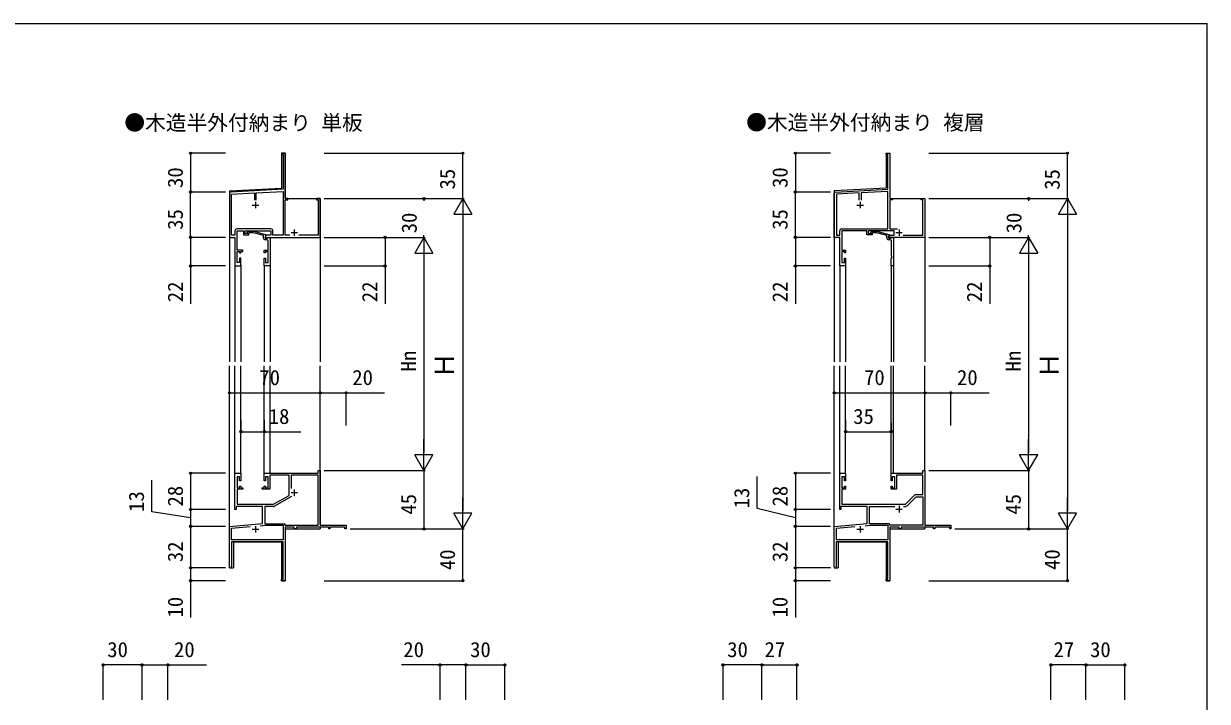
# Model space of a CAD drawing. Units: millimetres, scale not verified. Extents: x -700 to 700, y -1044 to 1038.
# Drawn here: x -213 to 700, y 473 to 996 of the extents above; entities that cross this region are included whole.
import ezdxf
from ezdxf.enums import TextEntityAlignment as Align

# ---------------------------------------------------------------- set-up
doc = ezdxf.new("R2010")
doc.units = ezdxf.units.MM
doc.header["$LTSCALE"] = 6
for name, color, linetype in [('0-1_USER1', 3, 'Continuous'), ('0-2_YKK_11', 7, 'Continuous'), ('0-3_YKK_12', 2, 'Continuous'), ('0-4_YKK_D', 6, 'Continuous'), ('0-5_YKK_ZWAK', 7, 'Continuous')]:
    doc.layers.add(name, color=color, linetype=linetype)
doc.styles.add('ＭＳ ゴシック', font='')
doc.styles.get('ＭＳ ゴシック').set_extended_font_data('MS Gothic')

msp = doc.modelspace()

# ---------------------------------------------------------------- linework, layer by layer
at = {"layer": '0-2_YKK_11'}
for p, q in [((-34.528, 859), (-34.528, 854)), ((432.108, 859), (432.108, 854)), ((-37.028, 856.5), (-32.028, 856.5)), ((429.608, 856.5), (434.608, 856.5)), ((-22.598, 838.13), (-48.728, 838.13)), ((-7.028, 835.2), (-2.028, 835.2)), ((-4.528, 837.7), (-4.528, 832.7)), ((459.608, 835.2), (464.608, 835.2)), ((462.108, 837.7), (462.108, 832.7)), ((-25.758, 829.7), (-26.928, 829.7)), ((-25.758, 829.7), (-26.928, 829.7)), ((455.278, 829.7), (454.108, 829.7)), ((-6.786, 631.552), (-19.72, 624.084)), ((-7.028, 634.5), (-2.028, 634.5)), ((-4.528, 637), (-4.528, 632)), ((459.608, 621.8), (464.608, 621.8)), ((462.108, 624.3), (462.108, 619.3)), ((465.458, 623.87), (467.12, 623.87)), ((-37.028, 606.2), (-32.028, 606.2)), ((-34.528, 608.7), (-34.528, 603.7)), ((429.608, 606.2), (434.608, 606.2)), ((432.108, 608.7), (432.108, 603.7))]:
    msp.add_line(p, q, dxfattribs=at)
for points in [[(-7.878, 833.13), (-11.528, 833.13), (-11.528, 860.6), (-9.528, 860.6), (-9.528, 861.5), (-11.528, 861.5), (-11.528, 875.542), (-11.648, 875.725), (-11.648, 876.275), (-11.528, 876.458), (-11.528, 876.542), (-11.648, 876.725), (-11.648, 877.275), (-11.528, 877.458), (-11.528, 896.5), (-14.528, 896.5), (-14.528, 895.6), (-13.158, 895.6), (-13.158, 868.668), (-53.58, 866.55)], [(413.055, 866.55), (453.478, 868.668), (453.478, 895.6), (452.108, 895.6), (452.108, 896.5), (455.108, 896.5), (455.108, 877.458), (454.988, 877.275), (454.988, 876.725), (455.108, 876.542), (455.108, 876.458), (454.988, 876.275), (454.988, 875.725), (455.108, 875.542), (455.108, 861.5), (457.108, 861.5), (457.108, 860.6), (455.108, 860.6), (455.108, 838.13), (461.014, 838.13)], [(-54.528, 865.551), (-54.528, 831.5), (-50.328, 831.5), (-50.328, 809.5), (-45.728, 809.5), (-45.728, 815.5), (-46.728, 815.5), (-46.728, 812.2), (-48.698, 812.2), (-48.698, 820.7), (-46.728, 820.7), (-46.728, 819.5), (-45.728, 819.5), (-45.728, 820.7), (-44.228, 820.7), (-44.228, 821.7), (-48.698, 821.7), (-48.698, 836.5), (-43.828, 836.5), (-43.828, 833.5), (-39.628, 833.5), (-39.628, 834.5), (-42.828, 834.5), (-42.828, 836.5), (-22.628, 836.5), (-22.628, 833.13), (-25.69, 833.13), (-27.128, 832.3), (-27.128, 831.5), (15.472, 831.5), (15.472, 861.5), (12.472, 861.5), (12.472, 860.6), (13.842, 860.6), (13.842, 833.13), (-1.178, 833.13)], [(-50.328, 836.53), (-50.328, 833.13), (-52.898, 833.13), (-52.898, 864.953), (-35.178, 865.882), (-35.178, 860.2)], [(-33.878, 860.2), (-33.878, 865.95), (-13.158, 867.036), (-13.158, 833.13), (-20.998, 833.13), (-20.998, 836.53)], [(465.347, 833.13), (480.478, 833.13), (480.478, 860.6), (479.108, 860.6), (479.108, 861.5), (482.108, 861.5), (482.108, 831.5), (453.908, 831.5), (453.908, 832.3), (455.345, 833.13), (458.408, 833.13), (458.408, 836.5), (438.208, 836.5), (438.208, 834.5), (441.408, 834.5), (441.408, 833.5), (437.208, 833.5), (437.208, 836.5), (417.938, 836.5), (417.938, 821.7), (420.908, 821.7), (420.908, 819.5), (419.908, 819.5), (419.908, 820.7), (417.938, 820.7), (417.938, 812.2), (419.908, 812.2), (419.908, 815.5), (420.908, 815.5), (420.908, 809.5), (416.308, 809.5), (416.308, 831.5), (412.108, 831.5), (412.108, 865.551)], [(431.458, 860.2), (431.458, 865.882), (413.738, 864.953), (413.738, 833.13), (416.308, 833.13), (416.308, 836.53)], [(417.908, 838.13), (453.478, 838.13), (453.478, 867.036), (432.758, 865.95), (432.758, 860.2)], [(-40.752, 835.524), (-39.977, 836.3), (-36.031, 836.3), (-25.928, 833.593), (-25.928, 832.993), (-27.128, 832.3), (-27.128, 831), (-25.328, 831), (-25.128, 831.2), (-24.828, 831.5), (-23.128, 831.5), (-23.128, 809.5), (-27.728, 809.5), (-27.728, 815.5), (-26.728, 815.5), (-26.728, 812.2), (-24.758, 812.2), (-24.758, 820.7), (-26.728, 820.7), (-26.728, 819.5), (-27.728, 819.5), (-27.728, 821.7), (-24.758, 821.7), (-24.758, 825.542), (-24.638, 825.725), (-24.638, 826.275), (-24.758, 826.458), (-24.758, 826.542), (-24.638, 826.725), (-24.638, 827.275), (-24.758, 827.458), (-24.758, 828.7)], [(-40.752, 835.524), (-39.977, 836.3), (-36.031, 836.3), (-25.928, 833.593), (-25.928, 832.993), (-27.128, 832.3), (-27.128, 831), (-25.328, 831), (-25.128, 831.2), (-24.828, 831.5), (-23.128, 831.5)], [(-28.428, 831.2), (-28.428, 833.02), (-36.189, 835.1), (-39.479, 835.1), (-39.904, 834.676)], [(-28.428, 831.2), (-28.428, 833.02), (-36.189, 835.1), (-39.479, 835.1), (-39.904, 834.676)], [(-23.128, 831.5), (-23.128, 809.5), (-27.728, 809.5), (-27.728, 815.5), (-26.728, 815.5), (-26.728, 812.2), (-24.758, 812.2), (-24.758, 820.7), (-26.728, 820.7), (-26.728, 819.5), (-27.728, 819.5), (-27.728, 821.7), (-24.758, 821.7), (-24.758, 825.542), (-24.638, 825.725), (-24.638, 826.275), (-24.758, 826.458), (-24.758, 826.542), (-24.638, 826.725), (-24.638, 827.275), (-24.758, 827.458), (-24.758, 828.7)], [(440.283, 835.524), (441.059, 836.3), (445.004, 836.3), (455.108, 833.593), (455.108, 832.993), (453.908, 832.3), (453.908, 831), (455.708, 831), (455.908, 831.2), (456.208, 831.5), (457.908, 831.5)], [(452.608, 831.2), (452.608, 833.02), (444.846, 835.1), (441.556, 835.1), (441.132, 834.676)], [(457.908, 831.5), (457.908, 809.5), (455.908, 809.5), (455.908, 815.5), (456.608, 815.5), (456.608, 816.5), (456.278, 817.407), (456.278, 825.542), (456.398, 825.725), (456.398, 826.275), (456.278, 826.458), (456.278, 826.542), (456.398, 826.725), (456.398, 827.275), (456.278, 827.458), (456.278, 828.7)], [(-54.528, 577.2), (-54.528, 608.5), (-29.028, 610.731), (-29.028, 623.87), (-49.328, 623.87), (-49.328, 621.5), (-50.328, 621.5), (-50.328, 649.5), (-45.728, 649.5), (-45.728, 643.5), (-46.728, 643.5), (-46.728, 646.8), (-48.698, 646.8), (-48.698, 638.3), (-46.728, 638.3), (-46.728, 639.5), (-45.728, 639.5), (-45.728, 638.3), (-44.228, 638.3), (-44.228, 637.3), (-48.698, 637.3), (-48.698, 625.5), (-20.528, 625.5), (-8.528, 632.428), (-8.528, 647.87), (-23.528, 647.87), (-23.528, 637.3), (-29.228, 637.3), (-29.228, 638.3), (-27.728, 638.3), (-27.728, 639.5), (-26.728, 639.5), (-26.728, 638.3), (-24.728, 638.3), (-24.728, 646.8), (-26.728, 646.8), (-26.728, 643.5), (-27.728, 643.5), (-27.728, 649.5), (13.842, 649.5)], [(15.472, 651.5), (15.472, 609.5), (35.472, 609.5), (35.472, 606.5), (34.572, 606.5), (34.572, 607.87), (22.972, 607.87), (22.972, 606.7), (22.172, 606.7), (22.172, 607.87), (-2.898, 607.87), (-2.898, 606.5), (-4.528, 606.5), (-4.528, 607.87), (-11.528, 607.87), (-11.528, 587.458), (-11.648, 587.275), (-11.648, 586.725), (-11.528, 586.542), (-11.528, 586.458), (-11.648, 586.275), (-11.648, 585.725), (-11.528, 585.542), (-11.528, 566.5), (-14.528, 566.5), (-14.528, 567.4), (-13.158, 567.4), (-13.158, 596.5), (-53.128, 596.5), (-53.128, 577.2)], [(13.842, 649.5), (13.842, 651.5), (15.472, 651.5)], [(412.108, 577.2), (412.108, 608.5), (437.608, 610.731), (437.608, 623.87), (417.308, 623.87), (417.308, 621.5), (416.308, 621.5), (416.308, 649.5), (420.908, 649.5), (420.908, 643.5), (419.908, 643.5), (419.908, 646.8), (417.938, 646.8), (417.938, 638.3), (419.908, 638.3), (419.908, 639.5), (420.908, 639.5), (420.908, 637.3), (417.938, 637.3), (417.938, 625.5)], [(475.27, 633), (480.478, 633), (480.478, 647.87), (460.108, 647.87), (460.108, 637.3), (455.908, 637.3), (455.908, 639.5), (456.908, 639.5), (456.908, 638.3), (458.908, 638.3), (458.908, 646.8), (456.908, 646.8), (456.908, 643.5), (455.908, 643.5), (455.908, 649.5), (480.478, 649.5), (480.478, 651.5), (482.108, 651.5), (482.108, 609.5), (502.108, 609.5), (502.108, 606.5), (501.208, 606.5), (501.208, 607.87), (489.608, 607.87), (489.608, 606.7), (488.808, 606.7), (488.808, 607.87), (463.738, 607.87), (463.738, 606.5), (462.108, 606.5), (462.108, 607.87), (455.108, 607.87), (455.108, 587.458), (454.988, 587.275), (454.988, 586.725), (455.108, 586.542), (455.108, 586.458), (454.988, 586.275), (454.988, 585.725), (455.108, 585.542)], [(-20.52, 623.87), (-27.398, 623.87), (-27.398, 610.5), (-11.958, 610.5), (-11.958, 609.5), (13.842, 609.5), (13.842, 647.87), (-6.898, 647.87), (-6.898, 637.693)], [(417.938, 625.5), (467.108, 625.5), (474.139, 632.531)], [(468.251, 624.339), (475.283, 631.37), (480.478, 631.37), (480.478, 609.5), (454.678, 609.5), (454.678, 610.5), (439.238, 610.5), (439.238, 623.87), (458.757, 623.87)], [(-30.794, 608.94), (-26.682, 609.3), (-13.158, 609.3), (-13.158, 598.13), (-52.898, 598.13), (-52.898, 607.006), (-38.681, 608.25)], [(435.841, 608.94), (439.954, 609.3), (453.478, 609.3), (453.478, 598.13), (413.738, 598.13), (413.738, 607.006), (427.955, 608.25)], [(455.108, 585.542), (455.108, 566.5), (452.108, 566.5), (452.108, 567.4), (453.478, 567.4), (453.478, 596.5), (413.508, 596.5), (413.508, 577.2)]]:
    msp.add_lwpolyline(points, dxfattribs=at)
for centre, radius, start, end in [((-53.528, 865.551), 1, 93.00003, 180), ((413.108, 865.551), 1, 93.00003, 180), ((-48.728, 836.53), 1.6, 90.00001, 179.99999), ((-40.328, 835.1), 0.6, 134.99999, 315.00001), ((-40.328, 835.1), 0.6, 134.99999, 315.00001), ((-26.928, 831.2), 1.5, 180.00001, 269.99999), ((-26.928, 831.2), 1.5, 180.00001, 269.99999), ((-22.598, 836.53), 1.6, 0.00001, 89.99999), ((417.908, 836.53), 1.6, 90.00001, 179.99999), ((440.708, 835.1), 0.6, 134.99999, 315.00001), ((454.108, 831.2), 1.5, 180.00001, 269.99999), ((-25.758, 828.7), 1, 0.00001, 89.99999), ((-25.758, 828.7), 1, 0.00001, 89.99999), ((455.278, 828.7), 1, 0.00001, 89.99999), ((475.27, 631.4), 1.6, 90, 134.99999), ((-20.52, 625.47), 1.6, 269.99997, 299.99998), ((467.12, 625.47), 1.6, 270, 314.99999), ((-53.828, 577.2), 0.7, 179.99999, 0.00001), ((412.808, 577.2), 0.7, 179.99999, 0.00001)]:
    msp.add_arc(centre, radius, start, end, dxfattribs=at)
at = {"layer": '0-3_YKK_12'}
for p, q in [((-14.528, 896.5), (-14.528, 869.596)), ((-14.528, 896.5), (-11.528, 896.5)), ((-11.528, 896.5), (-11.528, 861.5)), ((452.108, 896.5), (452.108, 869.696)), ((452.108, 896.5), (455.108, 896.5)), ((455.108, 896.5), (455.108, 861.5)), ((-54.528, 867.5), (-14.528, 869.596)), ((412.108, 867.6), (452.108, 869.696)), ((-54.528, 867.5), (-54.528, 735.5)), ((-11.528, 861.5), (15.472, 861.5)), ((15.472, 861.5), (15.472, 735.5)), ((412.108, 867.6), (412.108, 735.5)), ((455.108, 861.5), (482.108, 861.5)), ((482.108, 861.5), (482.108, 847.799)), ((482.108, 861.5), (482.108, 735.5)), ((-50.328, 809.8), (-50.328, 735.5)), ((-45.728, 810), (-45.728, 735.5)), ((-27.728, 809.8), (-27.728, 735.5)), ((-23.128, 809.8), (-23.128, 735.5)), ((416.308, 809.8), (416.308, 735.5)), ((420.908, 810), (420.908, 735.5)), ((455.908, 809.8), (455.908, 735.5)), ((457.908, 809.8), (457.908, 735.5)), ((-54.528, 576.5), (-54.528, 732.5)), ((-50.328, 649.2), (-50.328, 732.5)), ((-45.728, 649), (-45.728, 732.5)), ((-27.728, 649), (-27.728, 732.5)), ((-23.128, 649.5), (-23.128, 732.5)), ((15.472, 609.8), (15.472, 732.5)), ((412.108, 596.5), (412.108, 732.5)), ((416.308, 649.2), (416.308, 732.5)), ((420.908, 649), (420.908, 732.5)), ((455.908, 649.2), (455.908, 732.5)), ((457.908, 649.5), (457.908, 732.5)), ((482.108, 651.2), (482.108, 732.5)), ((482.108, 650.1), (482.108, 609.8)), ((-11.528, 606.5), (15.472, 606.5)), ((-11.528, 606.5), (-11.528, 566.5)), ((15.472, 607.87), (15.472, 606.5)), ((455.108, 606.5), (482.108, 606.5)), ((455.108, 606.5), (455.108, 566.5)), ((482.108, 607.87), (482.108, 606.5)), ((482.108, 607.87), (482.108, 606.5)), ((-51.528, 596.5), (-14.528, 596.5)), ((-51.528, 596.5), (-51.528, 576.5)), ((-14.528, 596.5), (-14.528, 566.5)), ((415.108, 596.5), (452.108, 596.5)), ((415.108, 596.5), (415.108, 576.5)), ((452.108, 596.5), (452.108, 566.5)), ((-54.528, 576.5), (-51.528, 576.5)), ((412.108, 576.5), (415.108, 576.5)), ((-14.528, 566.5), (-11.528, 566.5)), ((452.108, 566.5), (455.108, 566.5))]:
    msp.add_line(p, q, dxfattribs=at)
at = {"layer": '0-4_YKK_D'}
for p, q in [((-57.528, 896.5), (-85.528, 896.5)), ((-84.528, 896.5), (-84.528, 866.5)), ((18.472, 896.5), (126.472, 896.5)), ((125.472, 861.5), (125.472, 896.5)), ((409.108, 896.5), (381.108, 896.5)), ((382.108, 896.5), (382.108, 866.5)), ((485.108, 896.5), (593.108, 896.5)), ((592.108, 861.5), (592.108, 896.5)), ((-57.528, 866.5), (-85.528, 866.5)), ((-57.528, 866.5), (-85.528, 866.5)), ((-84.528, 831.5), (-84.528, 866.5)), ((18.472, 861.5), (96.472, 861.5)), ((18.472, 861.5), (126.472, 861.5)), ((18.472, 861.5), (126.472, 861.5)), ((95.472, 861.5), (95.472, 859.636)), ((125.472, 861.5), (118.472, 849.376)), ((125.472, 861.5), (132.472, 849.376)), ((125.472, 861.5), (125.472, 837.251)), ((409.108, 866.5), (381.108, 866.5)), ((409.108, 866.5), (381.108, 866.5)), ((382.108, 831.5), (382.108, 866.5)), ((485.108, 861.5), (563.108, 861.5)), ((485.108, 861.5), (593.108, 861.5)), ((485.108, 861.5), (593.108, 861.5)), ((562.108, 861.5), (562.108, 859.636)), ((592.108, 861.5), (585.108, 849.376)), ((592.108, 861.5), (599.108, 849.376)), ((592.108, 861.5), (592.108, 837.251)), ((118.472, 849.376), (132.472, 849.376)), ((125.472, 847.5), (125.472, 620.5)), ((585.108, 849.376), (599.108, 849.376)), ((592.108, 847.5), (592.108, 620.5)), ((-57.528, 831.5), (-85.528, 831.5)), ((-57.528, 831.5), (-85.528, 831.5)), ((18.472, 831.5), (96.472, 831.5)), ((18.472, 831.5), (96.472, 831.5)), ((18.472, 831.5), (66.472, 831.5)), ((95.472, 831.5), (88.472, 819.376)), ((95.472, 831.5), (95.472, 833.364)), ((95.472, 831.5), (102.472, 819.376)), ((95.472, 831.5), (95.472, 807.251)), ((409.108, 831.5), (381.108, 831.5)), ((409.108, 831.5), (381.108, 831.5)), ((485.108, 831.5), (563.108, 831.5)), ((485.108, 831.5), (563.108, 831.5)), ((485.108, 831.5), (533.108, 831.5)), ((562.108, 831.5), (555.108, 819.376)), ((562.108, 831.5), (562.108, 833.364)), ((562.108, 831.5), (569.108, 819.376)), ((562.108, 831.5), (562.108, 807.251)), ((88.472, 819.376), (102.472, 819.376)), ((95.472, 817.5), (95.472, 665.5)), ((555.108, 819.376), (569.108, 819.376)), ((562.108, 817.5), (562.108, 665.5)), ((-57.528, 809.5), (-85.528, 809.5)), ((18.472, 809.5), (66.472, 809.5)), ((409.108, 809.5), (381.108, 809.5)), ((485.108, 809.5), (533.108, 809.5)), ((-54.528, 686.434), (-54.528, 712.5)), ((15.472, 686.434), (15.472, 712.5)), ((15.472, 686.434), (15.472, 712.5)), ((35.472, 686.434), (35.472, 712.5)), ((412.108, 686.434), (412.108, 712.5)), ((482.108, 686.434), (482.108, 712.5)), ((482.108, 686.434), (482.108, 712.5)), ((502.108, 686.434), (502.108, 712.5)), ((-54.528, 711.5), (15.472, 711.5)), ((412.108, 711.5), (482.108, 711.5)), ((-45.728, 690.618), (-45.728, 680.5)), ((-27.728, 690.618), (-27.728, 680.5)), ((420.908, 690.618), (420.908, 680.5)), ((455.908, 688.5), (455.908, 680.5)), ((420.908, 681.5), (455.908, 681.5)), ((95.472, 651.5), (95.472, 675.749)), ((562.108, 651.5), (562.108, 675.749)), ((95.472, 651.5), (88.472, 663.624)), ((102.472, 663.624), (88.472, 663.624)), ((95.472, 651.5), (102.472, 663.624)), ((562.108, 651.5), (555.108, 663.624)), ((569.108, 663.624), (555.108, 663.624)), ((562.108, 651.5), (569.108, 663.624)), ((-57.528, 649.5), (-85.528, 649.5)), ((-84.528, 649.5), (-84.528, 621.5)), ((18.472, 651.5), (96.472, 651.5)), ((18.472, 651.5), (96.472, 651.5)), ((95.472, 651.5), (95.472, 606.5)), ((409.108, 649.5), (381.108, 649.5)), ((382.108, 649.5), (382.108, 621.5)), ((485.108, 651.5), (563.108, 651.5)), ((485.108, 651.5), (563.108, 651.5)), ((562.108, 651.5), (562.108, 606.5)), ((125.472, 606.5), (125.472, 630.749)), ((592.108, 606.5), (592.108, 630.749)), ((-57.528, 621.5), (-85.528, 621.5)), ((-57.528, 621.5), (-85.528, 621.5)), ((-84.528, 621.5), (-84.528, 608.5)), ((409.108, 621.5), (381.108, 621.5)), ((409.108, 621.5), (381.108, 621.5)), ((382.108, 621.5), (382.108, 608.5)), ((125.472, 606.5), (118.472, 618.624)), ((132.472, 618.624), (118.472, 618.624)), ((125.472, 606.5), (132.472, 618.624)), ((592.108, 606.5), (585.108, 618.624)), ((599.108, 618.624), (585.108, 618.624)), ((592.108, 606.5), (599.108, 618.624)), ((-57.528, 608.5), (-85.528, 608.5)), ((-57.528, 608.5), (-85.528, 608.5)), ((-84.528, 608.5), (-84.528, 576.5)), ((38.472, 606.5), (96.472, 606.5)), ((38.472, 606.5), (126.472, 606.5)), ((38.472, 606.5), (126.472, 606.5)), ((125.472, 566.5), (125.472, 606.5)), ((409.108, 608.5), (381.108, 608.5)), ((409.108, 608.5), (381.108, 608.5)), ((382.108, 608.5), (382.108, 576.5)), ((505.108, 606.5), (563.108, 606.5)), ((505.108, 606.5), (593.108, 606.5)), ((505.108, 606.5), (593.108, 606.5)), ((592.108, 566.5), (592.108, 606.5)), ((-57.528, 576.5), (-85.528, 576.5)), ((-57.528, 576.5), (-85.528, 576.5)), ((409.108, 576.5), (381.108, 576.5)), ((409.108, 576.5), (381.108, 576.5)), ((-57.528, 566.5), (-85.528, 566.5)), ((18.472, 566.5), (126.472, 566.5)), ((409.108, 566.5), (381.108, 566.5)), ((485.108, 566.5), (593.108, 566.5)), ((-152.074, 474.5), (-152.074, 502.5)), ((-122.074, 474.5), (-122.074, 502.5)), ((-122.074, 474.5), (-122.074, 502.5)), ((-102.074, 474.5), (-102.074, 502.5)), ((107.926, 474.5), (107.926, 502.5)), ((127.926, 474.5), (127.926, 502.5)), ((127.926, 474.5), (127.926, 502.5)), ((157.926, 474.5), (157.926, 502.5)), ((326.319, 474.5), (326.319, 502.5)), ((356.319, 474.5), (356.319, 502.5)), ((356.319, 474.5), (356.319, 502.5)), ((383.319, 474.5), (383.319, 502.5)), ((579.319, 474.5), (579.319, 502.5)), ((606.319, 474.5), (606.319, 502.5)), ((606.319, 474.5), (606.319, 502.5)), ((636.319, 474.5), (636.319, 502.5)), ((-122.074, 501.5), (-152.074, 501.5)), ((127.926, 501.5), (157.926, 501.5)), ((356.319, 501.5), (326.319, 501.5)), ((356.319, 501.5), (383.319, 501.5)), ((606.319, 501.5), (579.319, 501.5)), ((606.319, 501.5), (636.319, 501.5))]:
    msp.add_line(p, q, dxfattribs=at)
for points in [[(-84.528, 831.5), (-84.528, 809.5), (-84.528, 780.191)], [(65.472, 831.5), (65.472, 809.5), (65.472, 780.191)], [(382.108, 831.5), (382.108, 809.5), (382.108, 780.191)], [(532.108, 831.5), (532.108, 809.5), (532.108, 780.191)], [(15.472, 711.5), (35.472, 711.5), (65.145, 711.5)], [(482.108, 711.5), (502.108, 711.5), (531.78, 711.5)], [(-45.728, 681.5), (-27.728, 681.5), (0.399, 681.5)], [(-84.528, 615), (-114.528, 619.623), (-114.528, 644.259)], [(382.108, 615), (352.513, 622.318), (352.513, 646.955)], [(-84.528, 576.5), (-84.528, 566.5), (-84.528, 538.1)], [(382.108, 576.5), (382.108, 566.5), (382.108, 538.1)], [(-122.074, 501.5), (-102.074, 501.5), (-72.401, 501.5)], [(127.926, 501.5), (107.926, 501.5), (78.253, 501.5)]]:
    msp.add_lwpolyline(points, dxfattribs=at)
for centre in [(-84.528, 896.5), (125.472, 896.5), (382.108, 896.5), (592.108, 896.5), (-84.528, 866.5), (-84.528, 866.5), (95.472, 861.5), (382.108, 866.5), (382.108, 866.5), (562.108, 861.5), (-84.528, 831.5), (-84.528, 831.5), (65.472, 831.5), (382.108, 831.5), (382.108, 831.5), (532.108, 831.5), (-84.528, 809.5), (65.472, 809.5), (382.108, 809.5), (532.108, 809.5), (-54.528, 711.5), (15.472, 711.5), (15.472, 711.5), (35.472, 711.5), (412.108, 711.5), (482.108, 711.5), (482.108, 711.5), (502.108, 711.5), (-45.728, 681.5), (-27.728, 681.5), (420.908, 681.5), (455.908, 681.5), (-84.528, 649.5), (382.108, 649.5), (-84.528, 621.5), (-84.528, 621.5), (382.108, 621.5), (382.108, 621.5), (-84.528, 608.5), (-84.528, 608.5), (95.472, 606.5), (382.108, 608.5), (382.108, 608.5), (562.108, 606.5), (-84.528, 576.5), (-84.528, 576.5), (382.108, 576.5), (382.108, 576.5), (-84.528, 566.5), (125.472, 566.5), (382.108, 566.5), (592.108, 566.5), (-152.074, 501.5), (-122.074, 501.5), (-122.074, 501.5), (-102.074, 501.5), (107.926, 501.5), (127.926, 501.5), (127.926, 501.5), (157.926, 501.5), (326.319, 501.5), (356.319, 501.5), (356.319, 501.5), (383.319, 501.5), (579.319, 501.5), (606.319, 501.5), (606.319, 501.5), (636.319, 501.5)]:
    msp.add_circle(centre, 0.85, dxfattribs=at)
at = {"layer": '0-5_YKK_ZWAK'}
msp.add_line((-700, 996.5), (700, 996.5), dxfattribs=at)
msp.add_lwpolyline([(-700, -1043.5), (700, -1043.5), (700, 996.5)], dxfattribs=at)

# ---------------------------------------------------------------- texts
at = {"layer": '0-1_USER1', "style": 'ＭＳ ゴシック'}
for s, p in [('●木造半外付納まり 単板', (-135.71, 910.682)), ('●木造半外付納まり 複層', (344.137, 910.864))]:
    msp.add_text(s, height=11.73, dxfattribs=at).set_placement(p, align=Align.BOTTOM_LEFT)
at = {"layer": '0-4_YKK_D', "style": 'ＭＳ ゴシック'}
for s, height, p in [('30', 11.73, (-87.028, 869.682)), ('35', 11.73, (122.972, 868.526)), ('30', 11.73, (379.608, 869.682)), ('35', 11.73, (589.608, 868.274)), ('35', 11.73, (-87.028, 837.364)), ('30', 11.73, (93.472, 834.682)), ('35', 11.73, (379.608, 837.364)), ('30', 11.73, (560.108, 834.682)), ('22', 11.73, (-87.028, 781.509)), ('22', 11.73, (62.972, 781.509)), ('22', 11.73, (379.608, 781.509)), ('22', 11.73, (529.608, 781.509)), ('Hn', 11.73, (92.972, 728.091)), ('Hn', 11.73, (559.608, 728.091)), ('Ｈ', 14.66, (122.972, 722.864)), ('Ｈ', 14.66, (589.608, 722.864)), ('13', 11.73, (-117.028, 619.668)), ('28', 11.73, (-87.028, 623.818)), ('45', 11.73, (92.972, 617.545)), ('13', 11.73, (350.013, 622.364)), ('28', 11.73, (379.608, 623.818)), ('45', 11.73, (559.608, 617.545)), ('32', 11.73, (-87.028, 580.864)), ('32', 11.73, (379.608, 580.864)), ('40', 11.73, (122.972, 574.714)), ('40', 11.73, (589.608, 574.864)), ('10', 11.73, (-87.028, 538.145)), ('10', 11.73, (379.608, 538.145))]:
    msp.add_text(s, height=height, rotation=90, dxfattribs=at).set_placement(p, align=Align.BOTTOM_LEFT)
for s, p in [('70', (-31.528, 714)), ('20', (40.19, 714)), ('70', (435.108, 714)), ('20', (506.826, 714)), ('18', (-24.283, 684)), ('35', (426.771, 684)), ('30', (-148.892, 504)), ('20', (-97.356, 504)), ('20', (79.572, 504)), ('30', (131.108, 504)), ('30', (329.501, 504)), ('27', (358.319, 504)), ('27', (581.319, 504)), ('30', (609.501, 504))]:
    msp.add_text(s, height=11.73, dxfattribs=at).set_placement(p, align=Align.BOTTOM_LEFT)

doc.saveas('drawing.dxf')
